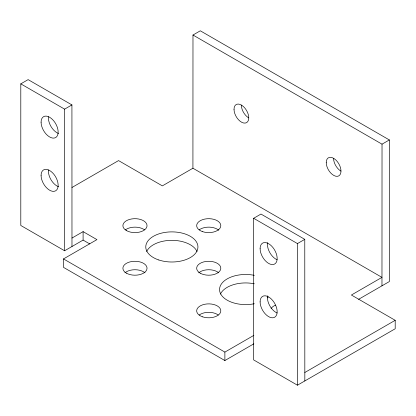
<?xml version="1.0" encoding="UTF-8"?>
<svg xmlns="http://www.w3.org/2000/svg" width="416" height="416" viewBox="0 0 416 416"><rect width="100%" height="100%" fill="white"/><g stroke="black" fill="none" stroke-linecap="round" stroke-linejoin="round"><path stroke-width="0.62" d="M71.963 187.491L118.55 160.592L162.354 185.879L192.925 168.23L192.982 35.027L200.304 30.8L389.35 139.942L389.35 281.564L358.623 299.302M389.35 139.942L382.028 144.17L381.971 285.823M89.742 243.922L83.101 240.089L64.605 250.77L20.8 225.477L20.8 83.855L28.127 79.628L71.926 104.915L71.978 246.506M20.8 83.855L64.605 109.143L71.926 104.915M71.978 238.056L83.101 231.634L96.933 239.621L63.502 258.924L63.502 267.374L224.879 360.547L253.854 343.819M192.925 168.23L381.971 277.373L351.395 295.022L395.2 320.315L395.2 328.765L297.45 385.2L253.646 359.913L253.646 218.291L260.972 214.058L304.777 239.351L304.829 380.942M253.646 218.291L297.45 243.578L304.777 239.351M63.502 258.924L224.879 352.097L253.854 335.369M304.829 372.492L395.2 320.315M192.982 35.027L382.028 144.17M297.45 243.578L297.45 385.2M224.879 352.097L224.879 360.547M83.101 231.634L83.101 240.089M64.605 109.143L64.605 250.77M248.716 117.879A10.431 6.022 60 0 1 241.337 105.102M340.933 171.122A10.431 6.022 60 0 1 333.554 158.34M277.072 312.983A12.064 6.963 60 0 1 267.592 295.818M277.072 259.74A12.064 6.963 60 0 1 267.592 242.58M58.609 133.505A12.064 6.963 60 0 1 48.485 116.719M58.609 186.748A12.064 6.963 60 0 1 48.485 169.957M271.092 308.599A12.064 6.963 0 0 1 275.428 305.198M199.17 315.047A12.064 6.963 0 0 1 218.312 315.047M220.433 294.091A26.083 15.059 0 0 1 254.332 283.795M268.216 297.066A26.083 15.059 0 0 1 267.322 297.898M254.332 303.732A26.083 15.059 0 0 1 219.549 289.536A26.083 15.059 0 0 1 254.332 275.34M125.398 229.861A12.064 6.963 0 0 1 144.539 229.861M146.661 251.498A26.083 15.059 0 0 1 171.855 240.339A26.083 15.059 0 0 1 197.049 251.498M199.17 229.861A12.064 6.963 0 0 1 218.774 230.23M198.713 272.823A12.064 6.963 0 0 1 218.774 272.823M124.935 272.823A12.064 6.963 0 0 1 145.002 272.823M41.085 122.19A12.064 6.963 60 0 0 53.882 138.107A12.064 6.963 60 0 0 53.882 121.046A12.064 6.963 60 0 0 41.085 122.19M326.238 162.568A10.431 6.022 60 0 0 337.303 176.332A10.431 6.022 60 0 0 337.303 161.58A10.431 6.022 60 0 0 326.238 162.568M260.104 301.876A12.064 6.963 60 0 0 272.896 317.793A12.064 6.963 60 0 0 272.896 300.737A12.064 6.963 60 0 0 260.104 301.876M260.104 248.638A12.064 6.963 60 0 0 272.896 264.555A12.064 6.963 60 0 0 272.896 247.494A12.064 6.963 60 0 0 260.104 248.638M41.085 175.432A12.064 6.963 60 0 0 53.882 191.35A12.064 6.963 60 0 0 53.882 174.288A12.064 6.963 60 0 0 41.085 175.432M234.021 109.325A10.431 6.022 60 0 0 245.086 123.094A10.431 6.022 60 0 0 245.086 108.337A10.431 6.022 60 0 0 234.021 109.325M202.712 316.867A12.064 6.963 0 0 0 220.808 310.835A12.064 6.963 0 0 0 202.712 304.803A12.064 6.963 0 0 0 202.712 316.867M126.438 273.166A12.064 6.963 0 0 0 146.624 270.041A12.064 6.963 0 0 0 131.846 261.513A12.064 6.963 0 0 0 126.438 273.166M126.438 230.573A12.064 6.963 0 0 0 146.624 227.453A12.064 6.963 0 0 0 131.846 218.92A12.064 6.963 0 0 0 126.438 230.573M158.813 259.984A26.083 15.059 0 0 0 197.938 246.943A26.083 15.059 0 0 0 158.813 233.901A26.083 15.059 0 0 0 158.813 259.984M200.21 273.166A12.064 6.963 0 0 0 220.397 270.041A12.064 6.963 0 0 0 205.618 261.513A12.064 6.963 0 0 0 200.21 273.166M202.712 231.681A12.064 6.963 0 0 0 220.808 225.649A12.064 6.963 0 0 0 202.712 219.617A12.064 6.963 0 0 0 202.712 231.681"/></g></svg>
